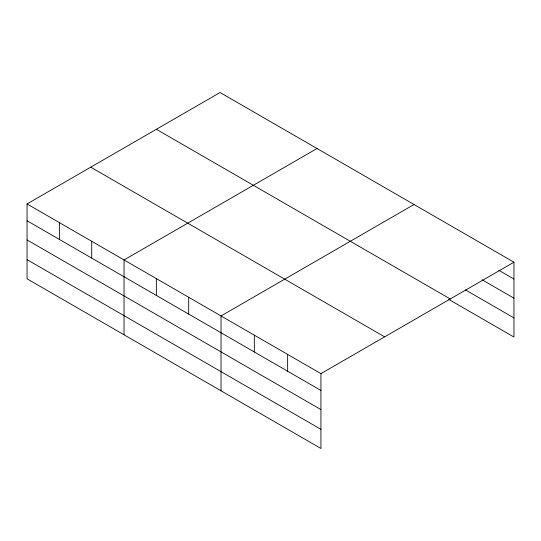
<?xml version="1.0" encoding="UTF-8"?>
<svg xmlns="http://www.w3.org/2000/svg" width="541" height="541" viewBox="0 0 541 541"><rect width="100%" height="100%" fill="white"/><g stroke="black" fill="none" stroke-linecap="round" stroke-linejoin="round"><path stroke-width="0.81" d="M320.941 409.598L320.941 373.628L27.05 203.95L27.05 278.804L320.941 448.482L320.941 409.598L27.05 239.92M448.78 299.423L513.95 337.05L513.95 262.196L220.059 92.518L27.05 203.95M317.04 148.511L124.038 259.944L124.038 334.798M414.027 204.505L221.019 315.937L221.019 390.791M320.941 373.628L513.95 262.196M498.741 270.236L513.95 279.021M482.092 279.771L513.95 298.165M465.436 289.888L513.95 317.898M156.363 129.292L450.261 298.97M90.739 167.176L384.637 336.854M27.05 220.775L320.941 390.453M27.05 259.653L320.941 429.331M287.636 354.396L287.636 371.221M254.324 335.17L254.324 351.988M188.694 297.273L188.694 314.098M156.363 278.608L156.363 295.433M91.706 241.279L91.706 258.104M59.382 222.615L59.382 239.44"/></g></svg>
